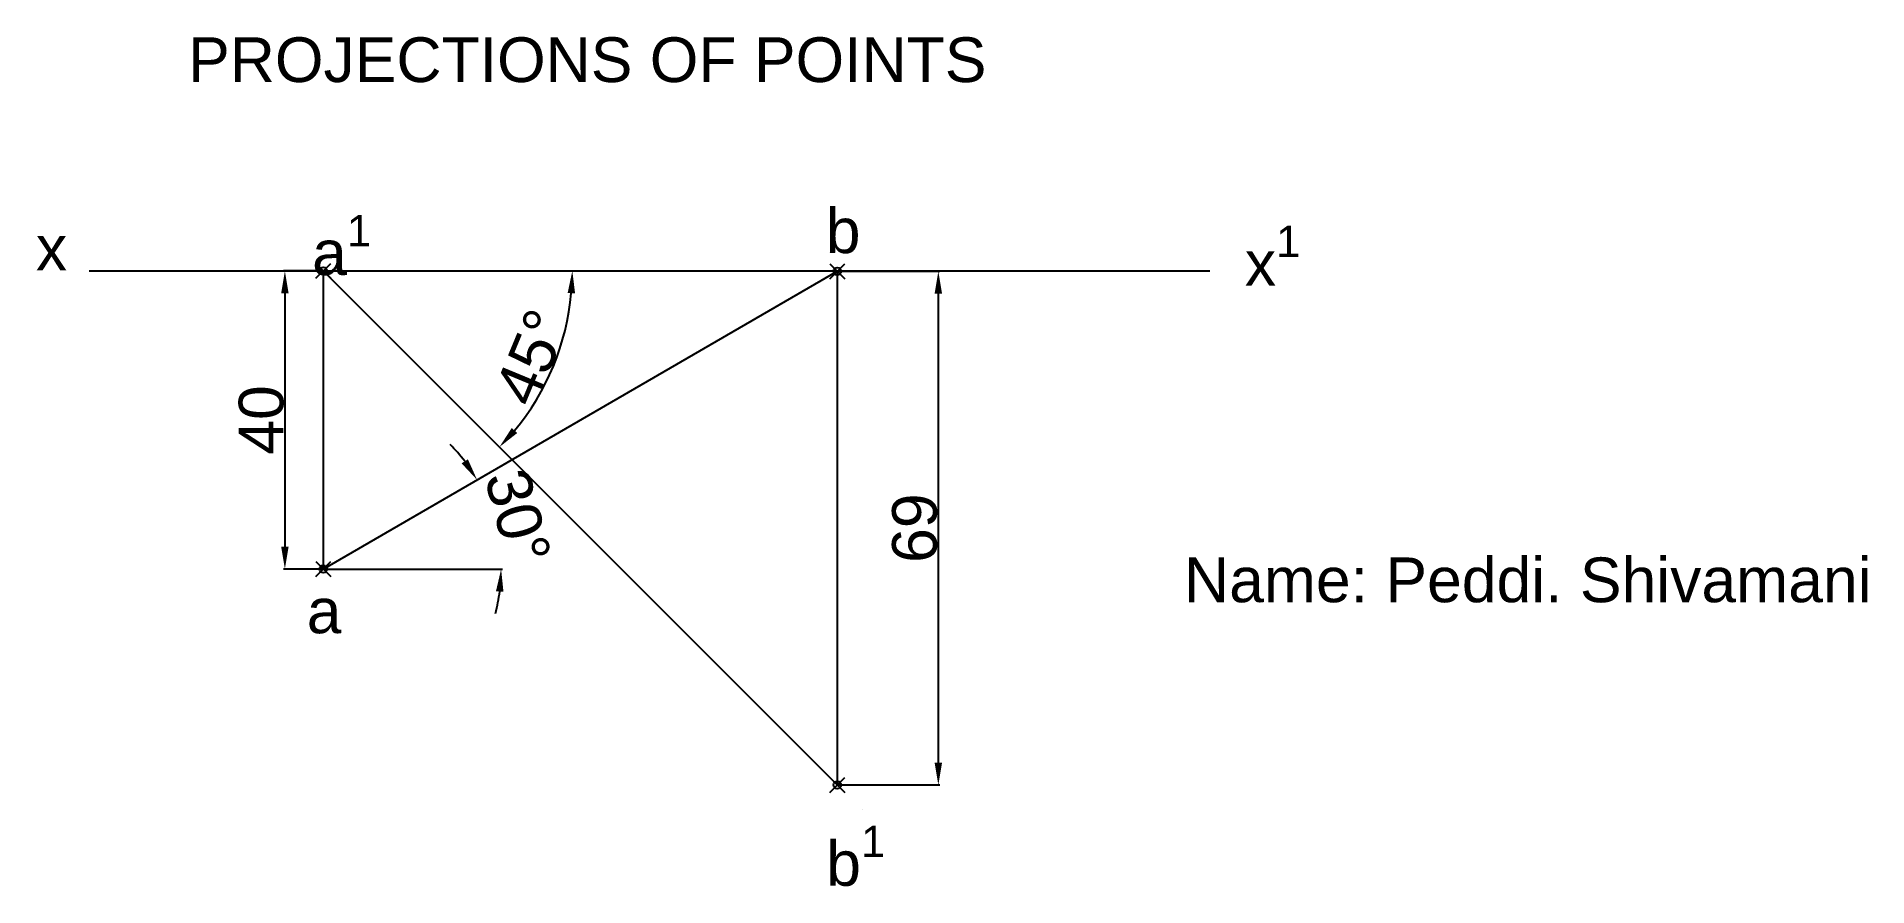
# Model space of a CAD drawing. Header units: millimetres. Extents: x 96 to 342, y 40 to 154.
import ezdxf

# ---------------------------------------------------------------- set-up
doc = ezdxf.new("R2010")
doc.units = ezdxf.units.MM
doc.header["$MEASUREMENT"] = 0
doc.header["$PDMODE"] = 35
doc.header["$PDSIZE"] = -3
doc.styles.get("Standard").update_dxf_attribs({"font": 'arial.ttf'})
doc.dimstyles.get("Standard").update_dxf_attribs({"dimtxt": 6, "dimasz": 3, "dimexe": 0.18, "dimexo": 0.0625, "dimgap": 0.09, "dimtad": 1, "dimdec": 0, "dimzin": 0, "dimdsep": 46, "dimtxsty": 'Standard', "dimcen": 0.09, "dimclrt": 2, "dimadec": 0, "dimazin": 0, "dimtfac": 1, "dimtdec": 0, "dimtofl": 0, "dimtmove": 0, "dimatfit": 3, "dimfxl": 1, "dimtolj": 1, "dimtzin": 0, "dimarcsym": 0})

# ---------------------------------------------------------------- blocks, each defined once
blk = doc.blocks.new('*D1')
at = {"color": 0, "lineweight": -2, "transparency": 16777216}
for p, q in [((134.81, 122.89), (129.54, 122.89)), ((129.72, 119.89), (129.72, 85.89)), ((134.81, 82.89), (129.54, 82.89))]:
    blk.add_line(p, q, dxfattribs=at)
at = {"color": 0, "transparency": 16777216}
for points in [[(129.22, 119.89), (130.22, 119.89), (129.72, 122.89)], [(129.22, 85.89), (130.22, 85.89), (129.72, 82.89)]]:
    blk.add_solid(points, dxfattribs=at)
at = {"layer": 'Defpoints', "color": 0, "transparency": 16777216}
for p in [(134.87, 122.89), (129.72, 82.89), (134.87, 82.89)]:
    blk.add_point(p, dxfattribs=at)
at = {"color": 2, "transparency": 16777216, "insert": (126.57, 102.89), "char_height": 6, "attachment_point": 5, "rotation": 90}
blk.add_mtext('\\A1;40', dxfattribs=at)
blk = doc.blocks.new('*D2')
at = {"color": 0, "lineweight": -2, "transparency": 16777216}
blk.add_arc((134.87, 122.89), 33.41, 320.1462, 354.8538, dxfattribs=at)
at = {"color": 0, "transparency": 16777216}
for points in [[(167.65, 119.91), (168.65, 119.87), (168.28, 122.89)], [(160.89, 101.14), (160.15, 101.81), (158.5, 99.26)]]:
    blk.add_solid(points, dxfattribs=at)
at = {"layer": 'Defpoints', "color": 0, "transparency": 16777216}
for p in [(103.48, 122.89), (134.87, 122.89), (253.82, 122.89), (163.81, 106.18), (203.82, 53.94)]:
    blk.add_point(p, dxfattribs=at)
at = {"color": 2, "transparency": 16777216, "insert": (162.84, 111.3), "char_height": 6, "attachment_point": 5, "rotation": 67.5}
blk.add_mtext('\\A1;45°', dxfattribs=at)
blk = doc.blocks.new('*D3')
at = {"color": 0, "lineweight": -2, "transparency": 16777216}
blk.add_line((144.17, 82.89), (158.91, 82.89), dxfattribs=at)
for start, end in [(37.2914, 44.5011), (345.5807, 352.7903)]:
    blk.add_arc((134.87, 82.89), 23.86, start, end, dxfattribs=at)
at = {"color": 0, "transparency": 16777216}
for points in [[(154.27, 97.62), (153.43, 97.07), (155.51, 94.85)], [(158.04, 79.93), (159.04, 79.86), (158.73, 82.89)]]:
    blk.add_solid(points, dxfattribs=at)
at = {"layer": 'Defpoints', "color": 0, "transparency": 16777216}
for p in [(203.92, 122.89), (158.36, 87.04), (134.87, 82.89), (134.87, 82.89), (144.11, 82.89)]:
    blk.add_point(p, dxfattribs=at)
at = {"color": 2, "transparency": 16777216, "insert": (160.96, 89.9), "char_height": 6, "attachment_point": 5, "rotation": 285.0409}
blk.add_mtext('\\A1;30°', dxfattribs=at)
blk = doc.blocks.new('*D4')
at = {"color": 0, "lineweight": -2, "transparency": 16777216}
for p, q in [((203.88, 122.83), (217.56, 122.83)), ((217.38, 119.83), (217.38, 56.94)), ((203.88, 53.94), (217.56, 53.94))]:
    blk.add_line(p, q, dxfattribs=at)
at = {"color": 0, "transparency": 16777216}
for points in [[(216.88, 119.83), (217.88, 119.83), (217.38, 122.83)], [(216.88, 56.94), (217.88, 56.94), (217.38, 53.94)]]:
    blk.add_solid(points, dxfattribs=at)
at = {"layer": 'Defpoints', "color": 0, "transparency": 16777216}
for p in [(203.82, 122.83), (203.82, 53.94), (217.38, 53.94)]:
    blk.add_point(p, dxfattribs=at)
at = {"color": 2, "transparency": 16777216, "insert": (214.22, 88.38), "char_height": 6, "attachment_point": 5, "rotation": 90}
blk.add_mtext('\\A1;69', dxfattribs=at)

msp = doc.modelspace()

# ---------------------------------------------------------------- linework, layer by layer
for p, q in [((103.48, 122.89), (253.82, 122.89)), ((134.87, 122.89), (134.87, 82.89)), ((203.82, 122.83), (203.82, 53.94)), ((134.87, 82.89), (144.11, 82.89)), ((207.16, 50.6), (207.16, 50.6))]:
    msp.add_line(p, q)
at = {"color": 6}
for p, q in [((134.87, 82.89), (203.92, 122.89)), ((134.87, 122.89), (203.82, 53.94))]:
    msp.add_line(p, q, dxfattribs=at)
for p in [(134.87, 122.89), (203.82, 122.83), (134.87, 82.89), (203.82, 53.94)]:
    msp.add_point(p)

# ---------------------------------------------------------------- texts
at = {"lineweight": 25}
msp.add_text('Name: Peddi. Shivamani', height=6, dxfattribs=at).set_placement((250.34, 78.45))
at = {"char_height": 6, "attachment_point": 1}
for s, width, insert in [('PROJECTIONS OF POINTS', 133.1507, (116.74, 154.21)), ('\\A1;a{\\H0.7x;\\S1^ ;}', 8.8114, (133.37, 130.37)), ('b', 8.8114, (202.28, 131.27)), ('\\A1;x{\\H0.7x;\\S1^ ;}', 8.8114, (258.5, 128.94)), ('x', 8.8114, (96.32, 128.94)), ('a', 8.8114, (132.65, 80.29)), ('\\A1;b{\\H0.7x;\\S1^ ;}', 8.8114, (202.34, 48.46))]:
    msp.add_mtext_dynamic_manual_height_columns(s, width=width, gutter_width=30, heights=[0], dxfattribs=dict(at, insert=insert))

# ---------------------------------------------------------------- dimensions: what is measured, and where the dimension line sits
for base, line1, line2, picture, middle in [((163.81, 106.18), ((134.87, 122.89), (203.82, 53.94)), ((103.48, 122.89), (253.82, 122.89)), '*D2', (162.84, 111.3)), ((158.36, 87.04), ((134.87, 82.89), (144.11, 82.89)), ((134.87, 82.89), (203.92, 122.89)), '*D3', (160.96, 89.9))]:
    dim = msp.add_angular_dim_2l(base=base, line1=line1, line2=line2, dimstyle='Standard')
    dim.commit()
    dim.dimension.update_dxf_attribs({"geometry": picture, "text_midpoint": middle})
for base, p1, p2, picture, middle in [((129.72, 82.89), (134.87, 122.89), (134.87, 82.89), '*D1', (126.57, 102.89)), ((217.38, 53.94), (203.82, 122.83), (203.82, 53.94), '*D4', (214.22, 88.38))]:
    dim = msp.add_linear_dim(base=base, p1=p1, p2=p2, angle=90, dimstyle='Standard')
    dim.commit()
    dim.dimension.update_dxf_attribs({"geometry": picture, "text_midpoint": middle})

doc.saveas('drawing.dxf')
